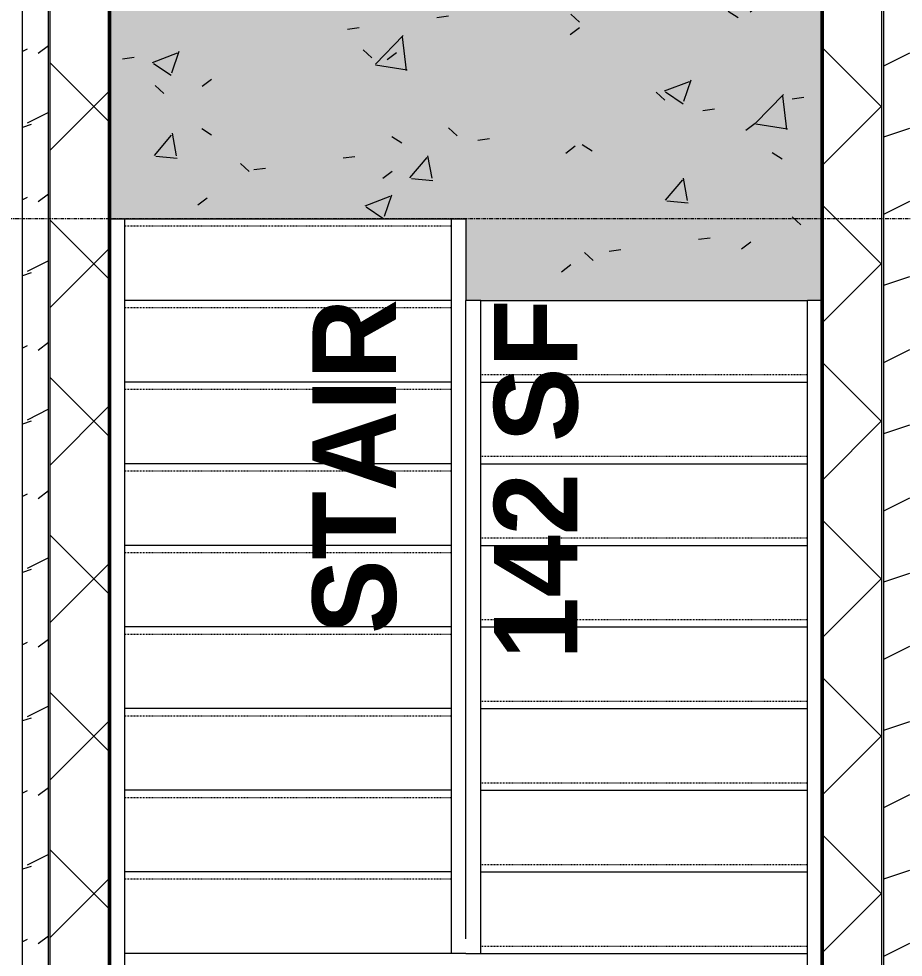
# Model space of a CAD drawing. Header units: inches. Extents: x -4292 to -464, y 9706 to 12474.
# Drawn here: x -2640.6 to -2521.4, y 10067.7 to 10194.2 of the extents above; entities that cross this region are included whole.
import ezdxf

# ---------------------------------------------------------------- set-up
doc = ezdxf.new("R2010")
doc.units = ezdxf.units.IN
doc.header["$MEASUREMENT"] = 0
doc.linetypes.add('Grid Line 1_2_', pattern=[0.875, 0.5, -0.125, 0.125, -0.125])
doc.linetypes.add('Overhead 1_16_', pattern=[0.101562, 0.0625, -0.039062])
for name, color, linetype, lineweight in [('A-AREA-IDEN', 2, 'Continuous', 9), ('A-FLOR-2', 50, 'Continuous', 13), ('A-FLOR-PATT-2', 8, 'Continuous', 9), ('A-WALL', 113, 'Continuous', 13), ('A-WALL-4', 113, 'Continuous', 50), ('A-WALL-PATT-5', 111, 'Continuous', 9), ('S-GRID-1', 1, 'Grid Line 1_2_', 9), ('S-STRS', 31, 'Continuous', 9), ('S-STRS-3', 31, 'Overhead 1_16_', 9)]:
    doc.layers.add(name, color=color, linetype=linetype, lineweight=lineweight)
doc.layers.add('A-AREA-PATT-1', color=7, linetype='Continuous', lineweight=9, transparency=1)
doc.styles.add('Century Gothic_B', font='GOTHICB.TTF', dxfattribs={"height": 11.25})
pattern_1 = [(45, (0, 0), (-10.606602, 10.606602), []), (135, (0, 0), (-10.606602, -10.606602), [])]
pattern_2 = [(216.87, (7.997, 19.992), (59.9755286, 39.9843071), [9.996, -89.964]), (206.565, (19.992, 13.994), (-19.991807, -19.992219), [22.352, -22.352]), (198.435, (19.992, 3.998), (-39.983821, -19.991955), [12.644, -50.576])]

msp = doc.modelspace()

# ---------------------------------------------------------------- hatches: boundary and pattern name
at = {"layer": 'A-AREA-PATT-1'}
h = msp.add_hatch(color=256, dxfattribs=at)
h.paths.add_polyline_path([(-2634.51, 10021.59), (-2526.14, 10021.59), (-2526.14, 10022.31), (-2532.32, 10022.31), (-2532.32, 10022.21), (-2628.32, 10022.21), (-2628.32, 10022.31), (-2634.51, 10022.31), (-2634.51, 10022.21)], flags=0)
h.paths.add_polyline_path([(-2625.26, 10234.99), (-2623.51, 10234.99), (-2623.51, 10198.99), (-2625.26, 10198.99), (-2625.26, 10233.99)], flags=0)
h.paths.add_polyline_path([(-2570.72, 10156.21), (-2532.32, 10156.21), (-2532.32, 10233.99), (-2587.26, 10233.99), (-2587.26, 10234.99), (-2589.26, 10234.99), (-2589.26, 10236.93), (-2589.89, 10236.93), (-2589.89, 10238.8), (-2589.26, 10238.8), (-2589.26, 10240.18), (-2625.26, 10240.18), (-2625.26, 10238.8), (-2624.64, 10238.8), (-2624.64, 10236.93), (-2625.26, 10236.93), (-2625.26, 10234.99), (-2627.26, 10234.99), (-2627.26, 10233.99), (-2628.32, 10233.99), (-2628.32, 10167.21), (-2580.32, 10167.21), (-2580.32, 10156.21), (-2572.42, 10156.21)], flags=0)
at = {"layer": 'A-FLOR-PATT-2'}
h = msp.add_hatch(dxfattribs=at)
h.set_pattern_fill('FP_64', color=256, style=0, pattern_type=2)
h.set_pattern_definition([(50, (0, 0), (34.4287, -3.01202), [3.6, -39.6]), (355, (0, 0), (-6.6596, 36.10481), [2.88, -31.68]), (100.451, (2.87, -0.25), (27.76876, 33.0931), [3.06, -33.655]), (46.184, (0, 9.6), (51.22752, -7.94535), [5.4, -59.4]), (96.636, (4.27, 8.94), (44.86319, 46.7577), [4.589, -50.482]), (351.184, (0, 9.6), (44.86417, 46.75745), [4.32, -47.52]), (21, (4.8, 7.2), (28.65176, -19.325734), [3.6, -39.6]), (326, (4.8, 7.2), (11.67934, 34.80662), [2.88, -31.68]), (71.451, (7.188, 5.59), (40.33096, 15.48132), [3.06, -33.655]), (37.5, (0, 0), (0.583112, 15.978979), [1.584, -29.712, 1.584, -30.576, -31.8]), (37.5, (0, 0), (0.583112, 15.978979), [-63.456, 1.584, -30.216]), (7.5, (0, 0), (12.62689, 18.932107), [1.584, -16.752, 1.584, -28.992, -12.12]), (7.5, (0, 0), (12.62689, 18.932107), [-48.912, 1.584, -10.536]), (327.5, (-10.704, 0), (25.622992, -1.0828), [1.584, -10.416, 1.584, -35.856, -49.68]), (327.5, (-10.704, 0), (25.622992, -1.0828), [-49.44, 1.584, -48.096]), (317.5, (-15.504, 0), (27.99243, 4.80496), [1.584, -14.016, 1.584, -23.28, -35.28]), (317.5, (-15.504, 0), (27.99243, 4.80496), [-40.464, 1.584, -33.696])])
h.paths.add_polyline_path([(-2570.72, 10156.21), (-2532.32, 10156.21), (-2532.32, 10233.99), (-2623.51, 10233.99), (-2623.51, 10198.99), (-2625.26, 10198.99), (-2625.26, 10233.99), (-2628.32, 10233.99), (-2628.32, 10167.21), (-2580.32, 10167.21), (-2580.32, 10156.21), (-2572.42, 10156.21)], flags=0)
at = {"layer": 'A-WALL-PATT-5'}
h = msp.add_hatch(dxfattribs=at)
h.set_pattern_fill('FP_2', color=256, style=0, pattern_type=2)
h.set_pattern_definition(pattern_2)
h.paths.add_polyline_path([(-2520.57, 10022.31), (-2520.57, 10242.24), (-2524.07, 10242.24), (-2524.07, 10022.31)], flags=0)
h = msp.add_hatch(dxfattribs=at)
h.set_pattern_fill('FP_1', color=256, style=0, pattern_type=2)
h.set_pattern_definition([(0, (0, 0), (38.4, 9.6), [1.584, -27.216, 1.584, -27.216, -153.6]), (0, (0, 0), (38.4, 9.6), [-57.6, 1.584, -56.016, 1.584, -27.216, -67.2]), (0, (0, 0), (38.4, 9.6), [-144, 1.584, -17.616, 1.584, -46.416]), (120, (14.4, 4.8), (-27.513844, 28.4553755), [1.584, -27.216, 1.584, -27.216, -153.6]), (120, (14.4, 4.8), (-27.513844, 28.4553755), [-57.6, 1.584, -56.016, 1.584, -27.216, -67.2]), (120, (14.4, 4.8), (-27.513844, 28.4553755), [-144, 1.584, -17.616, 1.584, -46.416]), (240, (19.2, 24), (-10.886156, -38.0553755), [1.584, -27.216, 1.584, -27.216, -153.6]), (240, (19.2, 24), (-10.886156, -38.0553755), [-57.6, 1.584, -56.016, 1.584, -27.216, -67.2]), (240, (19.2, 24), (-10.886156, -38.0553755), [-144, 1.584, -17.616, 1.584, -46.416])])
h.paths.add_polyline_path([(-2640.07, 10022.31), (-2640.07, 10240.18), (-2640.7, 10240.18), (-2640.7, 10022.31), (-2640.28, 10022.31)], flags=0)
h = msp.add_hatch(dxfattribs=at)
h.set_pattern_fill('FP_2', color=256, style=0, pattern_type=2)
h.set_pattern_definition(pattern_2)
h.paths.add_polyline_path([(-2636.57, 10022.31), (-2636.57, 10240.18), (-2640.07, 10240.18), (-2640.07, 10022.31)], flags=0)
h = msp.add_hatch(dxfattribs=at)
h.set_pattern_fill('FP_65', color=256, style=0, pattern_type=2)
h.set_pattern_definition(pattern_1)
h.paths.add_polyline_path([(-2636.32, 10022.31), (-2628.32, 10022.31), (-2628.32, 10240.18), (-2636.32, 10240.18), (-2636.32, 10038.37)], flags=0)
h = msp.add_hatch(dxfattribs=at)
h.set_pattern_fill('FP_65', color=256, style=0, pattern_type=2)
h.set_pattern_definition(pattern_1)
h.paths.add_polyline_path([(-2532.32, 10022.31), (-2524.32, 10022.31), (-2524.32, 10233.99), (-2532.32, 10233.99), (-2532.32, 10038.37)], flags=0)

# ---------------------------------------------------------------- linework, layer by layer
at = {"layer": 'A-FLOR-2'}
for p, q in [((-2628.32, 10167.21), (-2580.32, 10167.21)), ((-2580.32, 10167.21), (-2580.32, 10156.21)), ((-2578.32, 10156.21), (-2534.32, 10156.21))]:
    msp.add_line(p, q, dxfattribs=at)
at = {"layer": 'A-WALL'}
for p, q in [((-2524.32, 10241.99), (-2524.32, 10022.31)), ((-2524.07, 10242.24), (-2524.07, 10022.31)), ((-2640.07, 10022.31), (-2640.07, 10240.18)), ((-2636.57, 10022.31), (-2636.57, 10240.18)), ((-2636.32, 10022.31), (-2636.32, 10240.18))]:
    msp.add_line(p, q, dxfattribs=at)
at = {"layer": 'A-WALL-4'}
for p, q in [((-2628.32, 10022.31), (-2628.32, 10240.18)), ((-2532.32, 10233.99), (-2532.32, 10022.31))]:
    msp.add_line(p, q, dxfattribs=at)
at = {"layer": 'S-GRID-1'}
msp.add_line((-464.45, 10167.19), (-4232.19, 10167.19), dxfattribs=at)
at = {"layer": 'S-STRS'}
for p, q in [((-2626.32, 10167.21), (-2626.32, 10156.21)), ((-2582.32, 10167.21), (-2582.32, 10156.21)), ((-2626.32, 10156.21), (-2626.32, 10145.21)), ((-2582.32, 10156.21), (-2626.32, 10156.21)), ((-2582.32, 10156.21), (-2582.32, 10145.21)), ((-2578.32, 10156.21), (-2580.32, 10156.21)), ((-2580.32, 10070.21), (-2580.32, 10156.21)), ((-2578.32, 10145.21), (-2578.32, 10156.21)), ((-2532.32, 10156.21), (-2534.32, 10156.21)), ((-2534.32, 10145.21), (-2534.32, 10156.21)), ((-2626.32, 10145.21), (-2626.32, 10134.21)), ((-2582.32, 10145.21), (-2626.32, 10145.21)), ((-2582.32, 10145.21), (-2582.32, 10134.21)), ((-2578.32, 10134.21), (-2578.32, 10145.21)), ((-2578.32, 10145.21), (-2534.32, 10145.21)), ((-2534.32, 10134.21), (-2534.32, 10145.21)), ((-2626.32, 10134.21), (-2626.32, 10123.21)), ((-2582.32, 10134.21), (-2626.32, 10134.21)), ((-2582.32, 10134.21), (-2582.32, 10123.21)), ((-2578.32, 10123.21), (-2578.32, 10134.21)), ((-2578.32, 10134.21), (-2534.32, 10134.21)), ((-2534.32, 10123.21), (-2534.32, 10134.21)), ((-2626.32, 10123.21), (-2626.32, 10112.21)), ((-2582.32, 10123.21), (-2626.32, 10123.21)), ((-2582.32, 10123.21), (-2582.32, 10112.21)), ((-2578.32, 10112.21), (-2578.32, 10123.21)), ((-2578.32, 10123.21), (-2534.32, 10123.21)), ((-2534.32, 10112.21), (-2534.32, 10123.21)), ((-2626.32, 10112.21), (-2626.32, 10101.21)), ((-2582.32, 10112.21), (-2626.32, 10112.21)), ((-2582.32, 10112.21), (-2582.32, 10101.21)), ((-2578.32, 10101.21), (-2578.32, 10112.21)), ((-2578.32, 10112.21), (-2534.32, 10112.21)), ((-2534.32, 10101.21), (-2534.32, 10112.21)), ((-2626.32, 10101.21), (-2626.32, 10090.21)), ((-2582.32, 10101.21), (-2626.32, 10101.21)), ((-2582.32, 10101.21), (-2582.32, 10090.21)), ((-2578.32, 10090.21), (-2578.32, 10101.21)), ((-2578.32, 10101.21), (-2534.32, 10101.21)), ((-2534.32, 10090.21), (-2534.32, 10101.21)), ((-2626.32, 10090.21), (-2626.32, 10079.21)), ((-2582.32, 10090.21), (-2626.32, 10090.21)), ((-2582.32, 10090.21), (-2582.32, 10079.21)), ((-2578.32, 10079.21), (-2578.32, 10090.21)), ((-2578.32, 10090.21), (-2534.32, 10090.21)), ((-2534.32, 10079.21), (-2534.32, 10090.21)), ((-2626.32, 10079.21), (-2626.32, 10068.21)), ((-2582.32, 10079.21), (-2626.32, 10079.21)), ((-2582.32, 10079.21), (-2582.32, 10070.21)), ((-2578.32, 10068.21), (-2578.32, 10079.21)), ((-2578.32, 10079.21), (-2534.32, 10079.21)), ((-2534.32, 10068.21), (-2534.32, 10079.21)), ((-2582.32, 10070.21), (-2582.32, 10068.21)), ((-2626.32, 10068.21), (-2626.32, 10065.8)), ((-2582.32, 10068.21), (-2626.32, 10068.21)), ((-2580.32, 10068.21), (-2582.32, 10068.21)), ((-2580.32, 10068.21), (-2578.32, 10068.21)), ((-2578.32, 10068.21), (-2534.32, 10068.21)), ((-2534.32, 10059.63), (-2534.32, 10068.21))]:
    msp.add_line(p, q, dxfattribs=at)
at = {"layer": 'S-STRS-3'}
for p, q in [((-2582.32, 10166.21), (-2626.32, 10166.21)), ((-2582.32, 10155.21), (-2626.32, 10155.21)), ((-2578.32, 10146.21), (-2534.32, 10146.21)), ((-2582.32, 10144.21), (-2626.32, 10144.21)), ((-2578.32, 10135.21), (-2534.32, 10135.21)), ((-2582.32, 10133.21), (-2626.32, 10133.21)), ((-2578.32, 10124.21), (-2534.32, 10124.21)), ((-2582.32, 10122.21), (-2626.32, 10122.21)), ((-2578.32, 10113.21), (-2534.32, 10113.21)), ((-2582.32, 10111.21), (-2626.32, 10111.21)), ((-2578.32, 10102.21), (-2534.32, 10102.21)), ((-2582.32, 10100.21), (-2626.32, 10100.21)), ((-2578.32, 10091.21), (-2534.32, 10091.21)), ((-2582.32, 10089.21), (-2626.32, 10089.21)), ((-2578.32, 10080.21), (-2534.32, 10080.21)), ((-2582.32, 10078.21), (-2626.32, 10078.21)), ((-2578.32, 10069.21), (-2534.32, 10069.21))]:
    msp.add_line(p, q, dxfattribs=at)

# ---------------------------------------------------------------- texts
at = {"layer": 'A-AREA-IDEN', "char_height": 11.25, "attachment_point": 1, "rotation": 90, "style": 'Century Gothic_B'}
for s, insert, width in [('STAIR', (-2601, 10111.27), 49.2375), ('142 SF', (-2576.54, 10107.84), 57.57)]:
    msp.add_mtext(s, dxfattribs=dict(at, insert=insert, width=width))

doc.saveas('drawing.dxf')
